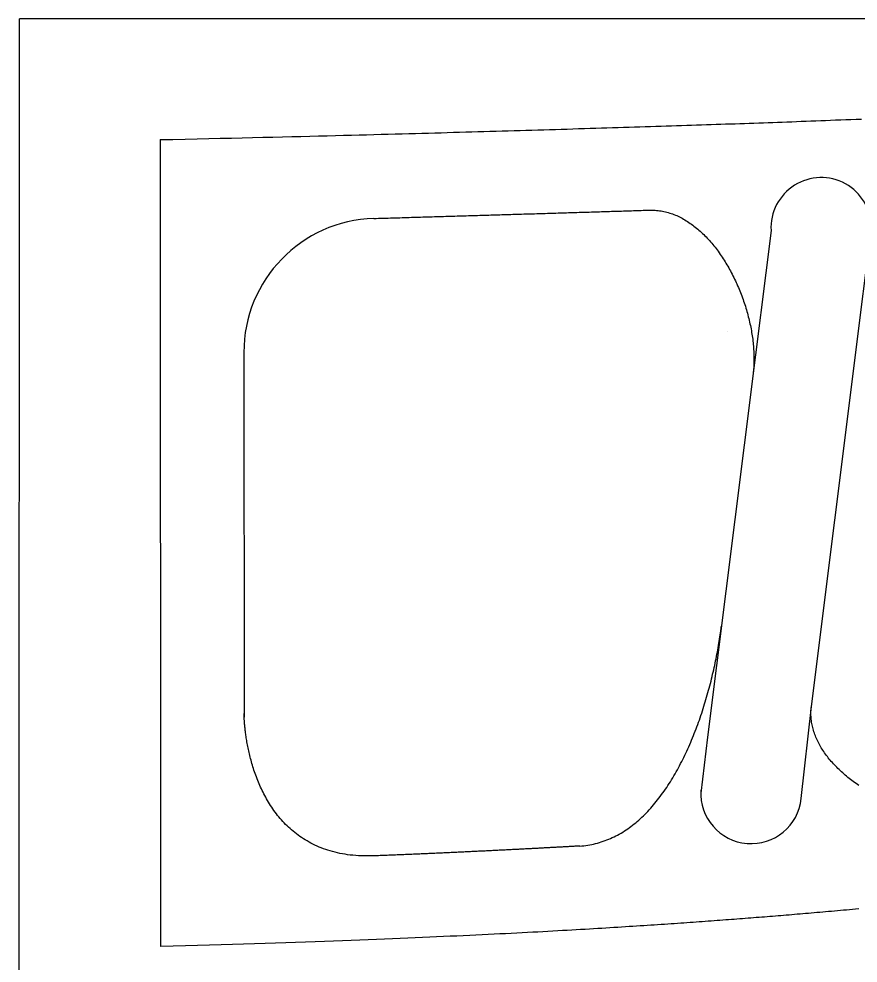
# Model space of a CAD drawing. Header units: millimetres. Extents: x 41 to 1041, y 1148 to 1248.
# Drawn here: x 41.3 to 91.4, y 1191.4 to 1247.8 of the extents above; entities that cross this region are included whole.
import ezdxf

# ---------------------------------------------------------------- set-up
doc = ezdxf.new("R2010")
doc.units = ezdxf.units.MM

msp = doc.modelspace()

# ---------------------------------------------------------------- linework, layer by layer
for p in [(41.281, 1147.802), (1041.281, 1247.802)]:
    msp.add_line(p, (41.311, 1247.802))
at = {"color": 3}
for p, q in [((49.712, 1240.592), (49.738, 1192.436)), ((54.719, 1227.882), (54.738, 1206.109))]:
    msp.add_line(p, q, dxfattribs=at)
for points in [[(91.23, 1227.593), (92.204, 1235.343, 1.023403), (86.206, 1235.172), (84.956, 1225.221)], [(82.009, 1201.752, 0.97632), (88.01, 1201.262), (88.614, 1206.759)]]:
    msp.add_lwpolyline(points, format="xyb", dxfattribs=at)
for points in [[(83.596, 1229.141), (83.596, 1229.141)], [(88.614, 1206.759), (91.407, 1229.003)], [(85.133, 1226.631), (82.409, 1204.932), (82.004, 1201.578)]]:
    msp.add_lwpolyline(points, dxfattribs=at)
for points in [[(49.712, 1240.596, 0), (50.472, 1240.606, 0), (51.211, 1240.626, 0), (51.931, 1240.646, 0), (52.63, 1240.656, 0), (53.31, 1240.676, 0), (53.972, 1240.686, 0), (54.616, 1240.706, 0), (55.242, 1240.716, 0), (55.851, 1240.736, 0), (56.444, 1240.746, 0), (57.022, 1240.766, 0), (57.584, 1240.776, 0), (58.131, 1240.786, 0), (58.664, 1240.806, 0), (59.184, 1240.816, 0), (59.691, 1240.826, 0), (60.185, 1240.846, 0), (60.668, 1240.856, 0), (61.139, 1240.866, 0), (61.6, 1240.876, 0), (62.05, 1240.886, 0), (62.491, 1240.906, 0), (62.922, 1240.916, 0), (63.346, 1240.926, 0), (63.761, 1240.936, 0), (64.169, 1240.946, 0), (64.57, 1240.956, 0), (64.965, 1240.966, 0), (65.354, 1240.976, 0), (65.738, 1240.986, 0), (66.118, 1240.996, 0), (66.494, 1241.006, 0), (66.866, 1241.016, 0), (67.235, 1241.036, 0), (67.602, 1241.046, 0), (67.967, 1241.056, 0), (68.331, 1241.066, 0), (68.694, 1241.076, 0), (69.057, 1241.086, 0), (69.418, 1241.096, 0), (69.779, 1241.106, 0), (70.139, 1241.116, 0), (70.498, 1241.126, 0), (70.856, 1241.136, 0), (71.213, 1241.146, 0), (71.569, 1241.156, 0), (71.924, 1241.166, 0), (72.277, 1241.176, 0), (72.63, 1241.186, 0), (72.981, 1241.196, 0), (73.33, 1241.206, 0), (73.678, 1241.216, 0), (74.025, 1241.226, 0), (74.37, 1241.236, 0), (74.713, 1241.256, 0), (75.055, 1241.266, 0), (75.395, 1241.276, 0), (75.734, 1241.286, 0), (76.07, 1241.296, 0), (76.405, 1241.306, 0), (76.738, 1241.316, 0), (77.069, 1241.326, 0), (77.398, 1241.336, 0), (77.724, 1241.346, 0), (78.049, 1241.356, 0), (78.371, 1241.366, 0), (78.692, 1241.376, 0), (79.01, 1241.386, 0), (79.325, 1241.396, 0), (79.638, 1241.406, 0), (79.949, 1241.416, 0), (80.257, 1241.426, 0), (80.563, 1241.436, 0), (80.866, 1241.446, 0), (81.167, 1241.456, 0), (81.465, 1241.466, 0), (81.76, 1241.476, 0), (82.054, 1241.486, 0), (82.345, 1241.496, 0), (82.635, 1241.506, 0), (82.923, 1241.516, 0), (83.21, 1241.526, 0), (83.495, 1241.536, 0), (83.779, 1241.546, 0), (84.062, 1241.546, 0), (84.345, 1241.556, 0), (84.626, 1241.566, 0), (84.907, 1241.576, 0), (85.188, 1241.586, 0), (85.469, 1241.596, 0), (85.749, 1241.606, 0), (86.03, 1241.616, 0), (86.311, 1241.626, 0), (86.592, 1241.636, 0), (86.875, 1241.646, 0), (87.157, 1241.656, 0), (87.441, 1241.666, 0), (87.726, 1241.676, 0), (88.012, 1241.686, 0), (88.3, 1241.696, 0), (88.589, 1241.706, 0), (88.88, 1241.716, 0), (89.173, 1241.726, 0), (89.468, 1241.736, 0), (89.766, 1241.746, 0), (90.065, 1241.766, 0), (90.368, 1241.776, 0), (90.673, 1241.786, 0), (90.981, 1241.796, 0), (91.292, 1241.806, 0), (91.606, 1241.816, 0)], [(62.485, 1235.886, 0), (62.626, 1235.886, 0), (62.767, 1235.896, 0), (62.908, 1235.896, 0), (63.048, 1235.906, 0), (63.189, 1235.906, 0), (63.329, 1235.906, 0), (63.469, 1235.916, 0), (63.609, 1235.916, 0), (63.749, 1235.926, 0), (63.889, 1235.926, 0), (64.028, 1235.926, 0), (64.168, 1235.936, 0), (64.307, 1235.936, 0), (64.446, 1235.946, 0), (64.585, 1235.946, 0), (64.724, 1235.956, 0), (64.862, 1235.956, 0), (65.001, 1235.956, 0), (65.139, 1235.966, 0), (65.277, 1235.966, 0), (65.415, 1235.976, 0), (65.553, 1235.976, 0), (65.691, 1235.976, 0), (65.828, 1235.986, 0), (65.966, 1235.986, 0), (66.103, 1235.996, 0), (66.24, 1235.996, 0), (66.376, 1235.996, 0), (66.513, 1236.006, 0), (66.65, 1236.006, 0), (66.786, 1236.016, 0), (66.922, 1236.016, 0), (67.058, 1236.016, 0), (67.194, 1236.026, 0), (67.329, 1236.026, 0), (67.465, 1236.036, 0), (67.6, 1236.036, 0), (67.735, 1236.036, 0), (67.87, 1236.046, 0), (68.005, 1236.046, 0), (68.139, 1236.056, 0), (68.273, 1236.056, 0), (68.408, 1236.056, 0), (68.542, 1236.066, 0), (68.675, 1236.066, 0), (68.809, 1236.076, 0), (68.942, 1236.076, 0), (69.076, 1236.076, 0), (69.209, 1236.086, 0), (69.341, 1236.086, 0), (69.474, 1236.096, 0), (69.607, 1236.096, 0), (69.739, 1236.096, 0), (69.871, 1236.106, 0), (70.003, 1236.106, 0), (70.134, 1236.116, 0), (70.266, 1236.116, 0), (70.397, 1236.116, 0), (70.528, 1236.126, 0), (70.659, 1236.126, 0), (70.79, 1236.136, 0), (70.92, 1236.136, 0), (71.051, 1236.136, 0), (71.181, 1236.146, 0), (71.31, 1236.146, 0), (71.44, 1236.156, 0), (71.57, 1236.156, 0), (71.699, 1236.156, 0), (71.828, 1236.166, 0), (71.957, 1236.166, 0), (72.085, 1236.166, 0), (72.214, 1236.176, 0), (72.342, 1236.176, 0), (72.47, 1236.186, 0), (72.598, 1236.186, 0), (72.725, 1236.186, 0), (72.852, 1236.196, 0), (72.98, 1236.196, 0), (73.106, 1236.206, 0), (73.233, 1236.206, 0), (73.36, 1236.206, 0), (73.486, 1236.216, 0), (73.612, 1236.216, 0), (73.738, 1236.216, 0), (73.863, 1236.226, 0), (73.988, 1236.226, 0), (74.114, 1236.236, 0), (74.238, 1236.236, 0), (74.363, 1236.236, 0), (74.487, 1236.246, 0), (74.612, 1236.246, 0), (74.736, 1236.256, 0), (74.859, 1236.256, 0), (74.983, 1236.256, 0), (75.106, 1236.266, 0), (75.229, 1236.266, 0), (75.352, 1236.266, 0), (75.474, 1236.276, 0), (75.597, 1236.276, 0), (75.719, 1236.286, 0), (75.841, 1236.286, 0), (75.962, 1236.286, 0), (76.083, 1236.296, 0), (76.205, 1236.296, 0), (76.325, 1236.296, 0), (76.446, 1236.306, 0), (76.566, 1236.306, 0), (76.686, 1236.316, 0), (76.806, 1236.316, 0), (76.926, 1236.316, 0), (77.045, 1236.326, 0), (77.164, 1236.326, 0), (77.283, 1236.326, 0), (77.402, 1236.336, 0), (77.52, 1236.336, 0), (77.638, 1236.346, 0), (77.756, 1236.346, 0), (77.874, 1236.346, 0), (77.991, 1236.356, 0), (78.108, 1236.356, 0), (78.225, 1236.356, 0), (78.341, 1236.366, 0), (78.458, 1236.366, 0), (78.574, 1236.376, 0), (78.689, 1236.376, 0), (78.805, 1236.376, 0), (78.92, 1236.386, 0)], [(78.92, 1236.386, 0), (79.011, 1236.386, 0), (79.101, 1236.386, 0), (79.191, 1236.376, 0), (79.281, 1236.376, 0), (79.37, 1236.366, 0), (79.459, 1236.356, 0), (79.548, 1236.346, 0), (79.636, 1236.336, 0), (79.723, 1236.316, 0), (79.81, 1236.296, 0), (79.897, 1236.276, 0), (79.983, 1236.256, 0), (80.069, 1236.236, 0), (80.154, 1236.206, 0), (80.239, 1236.186, 0), (80.323, 1236.156, 0), (80.407, 1236.116, 0), (80.491, 1236.086, 0), (80.574, 1236.056, 0), (80.656, 1236.016, 0), (80.738, 1235.976, 0), (80.819, 1235.936, 0), (80.9, 1235.896, 0), (80.98, 1235.846, 0), (81.06, 1235.806, 0), (81.139, 1235.756, 0), (81.218, 1235.706, 0), (81.296, 1235.656, 0), (81.373, 1235.596, 0), (81.45, 1235.546, 0), (81.527, 1235.496, 0), (81.603, 1235.436, 0), (81.678, 1235.376, 0), (81.752, 1235.316, 0), (81.826, 1235.256, 0), (81.9, 1235.186, 0), (81.972, 1235.126, 0), (82.045, 1235.056, 0), (82.116, 1234.996, 0), (82.187, 1234.926, 0), (82.257, 1234.856, 0), (82.327, 1234.786, 0), (82.396, 1234.706, 0), (82.464, 1234.636, 0), (82.531, 1234.566, 0), (82.598, 1234.486, 0), (82.664, 1234.406, 0), (82.73, 1234.326, 0), (82.795, 1234.246, 0), (82.859, 1234.166, 0), (82.922, 1234.086, 0), (82.985, 1234.006, 0), (83.047, 1233.926, 0), (83.108, 1233.836, 0), (83.168, 1233.746, 0), (83.228, 1233.666, 0), (83.287, 1233.576, 0), (83.345, 1233.486, 0), (83.403, 1233.396, 0), (83.459, 1233.306, 0), (83.515, 1233.216, 0), (83.57, 1233.126, 0), (83.624, 1233.036, 0), (83.678, 1232.936, 0), (83.731, 1232.846, 0), (83.782, 1232.756, 0), (83.833, 1232.656, 0), (83.884, 1232.556, 0), (83.933, 1232.466, 0), (83.981, 1232.366, 0), (84.029, 1232.266, 0), (84.076, 1232.166, 0), (84.122, 1232.066, 0), (84.167, 1231.976, 0), (84.211, 1231.876, 0), (84.254, 1231.766, 0), (84.297, 1231.666, 0), (84.338, 1231.566, 0), (84.379, 1231.466, 0), (84.419, 1231.366, 0), (84.458, 1231.266, 0), (84.495, 1231.156, 0), (84.532, 1231.056, 0), (84.568, 1230.956, 0), (84.603, 1230.856, 0), (84.637, 1230.746, 0), (84.671, 1230.646, 0), (84.703, 1230.536, 0), (84.734, 1230.436, 0), (84.764, 1230.336, 0), (84.793, 1230.226, 0), (84.822, 1230.126, 0), (84.849, 1230.016, 0), (84.875, 1229.916, 0), (84.9, 1229.816, 0), (84.925, 1229.706, 0), (84.948, 1229.606, 0), (84.97, 1229.496, 0), (84.991, 1229.396, 0), (85.011, 1229.296, 0), (85.03, 1229.186, 0), (85.048, 1229.086, 0), (85.065, 1228.976, 0), (85.081, 1228.876, 0), (85.096, 1228.776, 0), (85.109, 1228.676, 0), (85.122, 1228.566, 0), (85.133, 1228.466, 0), (85.144, 1228.366, 0), (85.153, 1228.266, 0), (85.161, 1228.166, 0), (85.168, 1228.066, 0), (85.174, 1227.966, 0), (85.179, 1227.866, 0), (85.182, 1227.766, 0), (85.185, 1227.666, 0), (85.186, 1227.576, 0), (85.186, 1227.476, 0), (85.185, 1227.376, 0), (85.183, 1227.286, 0), (85.179, 1227.186, 0), (85.174, 1227.096, 0), (85.169, 1226.996, 0), (85.162, 1226.906, 0), (85.153, 1226.816, 0), (85.144, 1226.726, 0), (85.133, 1226.626, 0)], [(74.777, 1198.426, 0), (74.899, 1198.436, 0), (75.02, 1198.446, 0), (75.14, 1198.466, 0), (75.259, 1198.476, 0), (75.378, 1198.496, 0), (75.495, 1198.526, 0), (75.611, 1198.546, 0), (75.727, 1198.576, 0), (75.841, 1198.606, 0), (75.955, 1198.636, 0), (76.067, 1198.666, 0), (76.179, 1198.706, 0), (76.29, 1198.746, 0), (76.4, 1198.786, 0), (76.509, 1198.826, 0), (76.617, 1198.876, 0), (76.724, 1198.926, 0), (76.83, 1198.976, 0), (76.935, 1199.026, 0), (77.039, 1199.076, 0), (77.143, 1199.136, 0), (77.245, 1199.196, 0), (77.347, 1199.256, 0), (77.447, 1199.326, 0), (77.547, 1199.386, 0), (77.646, 1199.456, 0), (77.743, 1199.526, 0), (77.84, 1199.596, 0), (77.936, 1199.666, 0), (78.032, 1199.746, 0), (78.126, 1199.816, 0), (78.219, 1199.896, 0), (78.312, 1199.976, 0), (78.403, 1200.066, 0), (78.494, 1200.146, 0), (78.584, 1200.236, 0), (78.673, 1200.316, 0), (78.761, 1200.406, 0), (78.848, 1200.496, 0), (78.934, 1200.596, 0), (79.019, 1200.686, 0), (79.104, 1200.786, 0), (79.187, 1200.876, 0), (79.27, 1200.976, 0), (79.352, 1201.076, 0), (79.433, 1201.176, 0), (79.513, 1201.286, 0), (79.592, 1201.386, 0), (79.67, 1201.496, 0), (79.748, 1201.596, 0), (79.824, 1201.706, 0), (79.9, 1201.816, 0), (79.975, 1201.926, 0), (80.049, 1202.036, 0), (80.122, 1202.156, 0), (80.194, 1202.266, 0), (80.266, 1202.386, 0), (80.336, 1202.496, 0), (80.406, 1202.616, 0), (80.475, 1202.736, 0), (80.543, 1202.856, 0), (80.61, 1202.976, 0), (80.676, 1203.096, 0), (80.742, 1203.216, 0), (80.806, 1203.346, 0), (80.87, 1203.466, 0), (80.933, 1203.586, 0), (80.995, 1203.716, 0), (81.056, 1203.846, 0), (81.117, 1203.966, 0), (81.176, 1204.096, 0), (81.235, 1204.226, 0), (81.293, 1204.356, 0), (81.35, 1204.486, 0), (81.406, 1204.616, 0), (81.462, 1204.746, 0), (81.516, 1204.876, 0), (81.57, 1205.016, 0), (81.623, 1205.146, 0), (81.675, 1205.276, 0), (81.727, 1205.416, 0), (81.777, 1205.546, 0), (81.827, 1205.676, 0), (81.876, 1205.816, 0), (81.924, 1205.946, 0), (81.971, 1206.086, 0), (82.018, 1206.226, 0), (82.063, 1206.356, 0), (82.108, 1206.496, 0), (82.152, 1206.626, 0), (82.196, 1206.766, 0), (82.238, 1206.906, 0), (82.28, 1207.036, 0), (82.321, 1207.176, 0), (82.361, 1207.316, 0), (82.4, 1207.446, 0), (82.439, 1207.586, 0), (82.476, 1207.726, 0), (82.513, 1207.856, 0), (82.55, 1207.996, 0), (82.585, 1208.126, 0), (82.62, 1208.266, 0), (82.653, 1208.406, 0), (82.686, 1208.536, 0), (82.719, 1208.676, 0), (82.75, 1208.806, 0), (82.781, 1208.946, 0), (82.811, 1209.076, 0), (82.84, 1209.206, 0), (82.868, 1209.346, 0), (82.896, 1209.476, 0), (82.923, 1209.606, 0), (82.949, 1209.746, 0), (82.975, 1209.876, 0), (82.999, 1210.006, 0), (83.023, 1210.136, 0), (83.046, 1210.266, 0), (83.069, 1210.396, 0), (83.09, 1210.526, 0), (83.111, 1210.646, 0), (83.131, 1210.776, 0), (83.15, 1210.906, 0), (83.169, 1211.026, 0), (83.187, 1211.156, 0), (83.204, 1211.276, 0), (83.22, 1211.406, 0), (83.236, 1211.526, 0)], [(62.441, 1197.836, 0), (62.26, 1197.836, 0), (62.083, 1197.836, 0), (61.908, 1197.836, 0), (61.735, 1197.836, 0), (61.566, 1197.846, 0), (61.399, 1197.856, 0), (61.236, 1197.876, 0), (61.074, 1197.886, 0), (60.916, 1197.906, 0), (60.76, 1197.936, 0), (60.607, 1197.956, 0), (60.456, 1197.986, 0), (60.308, 1198.026, 0), (60.163, 1198.056, 0), (60.02, 1198.096, 0), (59.88, 1198.136, 0), (59.742, 1198.176, 0), (59.606, 1198.216, 0), (59.473, 1198.266, 0), (59.343, 1198.316, 0), (59.215, 1198.366, 0), (59.089, 1198.416, 0), (58.966, 1198.476, 0), (58.845, 1198.536, 0), (58.726, 1198.596, 0), (58.61, 1198.656, 0), (58.496, 1198.726, 0), (58.384, 1198.786, 0), (58.275, 1198.856, 0), (58.167, 1198.926, 0), (58.062, 1198.996, 0), (57.959, 1199.076, 0), (57.859, 1199.146, 0), (57.76, 1199.226, 0), (57.663, 1199.306, 0), (57.569, 1199.386, 0), (57.476, 1199.466, 0), (57.386, 1199.546, 0), (57.297, 1199.636, 0), (57.211, 1199.716, 0), (57.126, 1199.806, 0), (57.044, 1199.896, 0), (56.963, 1199.986, 0), (56.884, 1200.076, 0), (56.808, 1200.166, 0), (56.732, 1200.256, 0), (56.659, 1200.356, 0), (56.588, 1200.446, 0), (56.518, 1200.546, 0), (56.45, 1200.636, 0), (56.384, 1200.736, 0), (56.32, 1200.836, 0), (56.257, 1200.936, 0), (56.196, 1201.036, 0), (56.137, 1201.136, 0), (56.079, 1201.236, 0), (56.023, 1201.336, 0), (55.968, 1201.436, 0), (55.915, 1201.536, 0), (55.864, 1201.636, 0), (55.814, 1201.736, 0), (55.765, 1201.836, 0), (55.718, 1201.936, 0), (55.673, 1202.046, 0), (55.629, 1202.146, 0), (55.586, 1202.246, 0), (55.545, 1202.346, 0), (55.505, 1202.446, 0), (55.466, 1202.556, 0), (55.429, 1202.656, 0), (55.392, 1202.756, 0), (55.358, 1202.856, 0), (55.324, 1202.956, 0), (55.292, 1203.056, 0), (55.261, 1203.156, 0), (55.231, 1203.256, 0), (55.202, 1203.356, 0), (55.174, 1203.446, 0), (55.147, 1203.546, 0), (55.122, 1203.646, 0), (55.097, 1203.736, 0), (55.074, 1203.836, 0), (55.052, 1203.926, 0), (55.03, 1204.016, 0), (55.01, 1204.106, 0), (54.99, 1204.196, 0), (54.972, 1204.286, 0), (54.954, 1204.376, 0), (54.937, 1204.466, 0), (54.921, 1204.546, 0), (54.906, 1204.636, 0), (54.892, 1204.716, 0), (54.879, 1204.796, 0), (54.866, 1204.876, 0), (54.854, 1204.956, 0), (54.843, 1205.036, 0), (54.832, 1205.106, 0), (54.822, 1205.186, 0), (54.813, 1205.256, 0), (54.804, 1205.326, 0), (54.796, 1205.396, 0), (54.789, 1205.456, 0), (54.782, 1205.526, 0), (54.776, 1205.586, 0), (54.77, 1205.646, 0), (54.765, 1205.706, 0), (54.76, 1205.756, 0), (54.756, 1205.816, 0), (54.752, 1205.866, 0), (54.749, 1205.916, 0), (54.745, 1205.956, 0), (54.743, 1206.006, 0), (54.74, 1206.046, 0), (54.738, 1206.086, 0), (54.736, 1206.126, 0), (54.735, 1206.156, 0), (54.734, 1206.186, 0), (54.733, 1206.216, 0), (54.732, 1206.246, 0), (54.731, 1206.266, 0), (54.731, 1206.286, 0), (54.73, 1206.306, 0), (54.73, 1206.316, 0), (54.73, 1206.326, 0), (54.73, 1206.336, 0), (54.73, 1206.346, 0), (54.73, 1206.346, 0)], [(91.45, 1202.036, 0), (91.365, 1202.096, 0), (91.281, 1202.156, 0), (91.198, 1202.216, 0), (91.116, 1202.276, 0), (91.034, 1202.336, 0), (90.954, 1202.396, 0), (90.875, 1202.456, 0), (90.796, 1202.526, 0), (90.718, 1202.586, 0), (90.642, 1202.656, 0), (90.566, 1202.716, 0), (90.491, 1202.786, 0), (90.418, 1202.846, 0), (90.345, 1202.916, 0), (90.274, 1202.986, 0), (90.204, 1203.056, 0), (90.135, 1203.126, 0), (90.067, 1203.196, 0), (90, 1203.266, 0), (89.935, 1203.336, 0), (89.87, 1203.406, 0), (89.807, 1203.476, 0), (89.746, 1203.546, 0), (89.685, 1203.616, 0), (89.626, 1203.696, 0), (89.569, 1203.766, 0), (89.513, 1203.836, 0), (89.458, 1203.916, 0), (89.404, 1203.986, 0), (89.352, 1204.066, 0), (89.302, 1204.146, 0), (89.253, 1204.216, 0), (89.206, 1204.296, 0), (89.16, 1204.376, 0), (89.115, 1204.446, 0), (89.073, 1204.526, 0), (89.032, 1204.606, 0), (88.992, 1204.686, 0), (88.955, 1204.766, 0), (88.919, 1204.846, 0), (88.884, 1204.926, 0), (88.852, 1205.006, 0), (88.821, 1205.086, 0), (88.792, 1205.166, 0), (88.765, 1205.246, 0), (88.74, 1205.336, 0), (88.716, 1205.416, 0), (88.695, 1205.496, 0), (88.675, 1205.576, 0), (88.657, 1205.666, 0), (88.641, 1205.746, 0), (88.628, 1205.826, 0), (88.616, 1205.916, 0), (88.606, 1205.996, 0), (88.598, 1206.076, 0), (88.593, 1206.166, 0), (88.589, 1206.246, 0), (88.588, 1206.336, 0), (88.589, 1206.416, 0), (88.592, 1206.506, 0), (88.597, 1206.586, 0), (88.604, 1206.676, 0), (88.614, 1206.756, 0)], [(74.777, 1198.426, 0), (74.72, 1198.426, 0), (74.663, 1198.426, 0), (74.605, 1198.416, 0), (74.548, 1198.416, 0), (74.49, 1198.416, 0), (74.432, 1198.406, 0), (74.374, 1198.406, 0), (74.316, 1198.406, 0), (74.257, 1198.396, 0), (74.198, 1198.396, 0), (74.139, 1198.396, 0), (74.08, 1198.386, 0), (74.021, 1198.386, 0), (73.961, 1198.386, 0), (73.901, 1198.376, 0), (73.841, 1198.376, 0), (73.781, 1198.376, 0), (73.721, 1198.366, 0), (73.66, 1198.366, 0), (73.599, 1198.366, 0), (73.538, 1198.356, 0), (73.477, 1198.356, 0), (73.415, 1198.356, 0), (73.354, 1198.346, 0), (73.292, 1198.346, 0), (73.229, 1198.346, 0), (73.167, 1198.336, 0), (73.104, 1198.336, 0), (73.042, 1198.336, 0), (72.979, 1198.326, 0), (72.915, 1198.326, 0), (72.852, 1198.326, 0), (72.788, 1198.316, 0), (72.724, 1198.316, 0), (72.66, 1198.316, 0), (72.595, 1198.306, 0), (72.531, 1198.306, 0), (72.466, 1198.296, 0), (72.4, 1198.296, 0), (72.335, 1198.296, 0), (72.269, 1198.286, 0), (72.204, 1198.286, 0), (72.137, 1198.286, 0), (72.071, 1198.276, 0), (72.004, 1198.276, 0), (71.938, 1198.276, 0), (71.871, 1198.266, 0), (71.803, 1198.266, 0), (71.736, 1198.266, 0), (71.668, 1198.256, 0), (71.6, 1198.256, 0), (71.531, 1198.256, 0), (71.463, 1198.246, 0), (71.394, 1198.246, 0), (71.325, 1198.236, 0), (71.255, 1198.236, 0), (71.186, 1198.236, 0), (71.116, 1198.226, 0), (71.046, 1198.226, 0), (70.975, 1198.226, 0), (70.905, 1198.216, 0), (70.834, 1198.216, 0), (70.762, 1198.216, 0), (70.691, 1198.206, 0), (70.619, 1198.206, 0), (70.547, 1198.196, 0), (70.475, 1198.196, 0), (70.402, 1198.196, 0), (70.33, 1198.186, 0), (70.257, 1198.186, 0), (70.183, 1198.186, 0), (70.11, 1198.176, 0), (70.036, 1198.176, 0), (69.961, 1198.176, 0), (69.887, 1198.166, 0), (69.812, 1198.166, 0), (69.737, 1198.156, 0), (69.662, 1198.156, 0), (69.586, 1198.156, 0), (69.51, 1198.146, 0), (69.434, 1198.146, 0), (69.358, 1198.146, 0), (69.281, 1198.136, 0), (69.204, 1198.136, 0), (69.127, 1198.126, 0), (69.049, 1198.126, 0), (68.971, 1198.126, 0), (68.893, 1198.116, 0), (68.814, 1198.116, 0), (68.736, 1198.116, 0), (68.657, 1198.106, 0), (68.577, 1198.106, 0), (68.497, 1198.096, 0), (68.417, 1198.096, 0), (68.337, 1198.096, 0), (68.257, 1198.086, 0), (68.176, 1198.086, 0), (68.094, 1198.076, 0), (68.013, 1198.076, 0), (67.931, 1198.076, 0), (67.849, 1198.066, 0), (67.766, 1198.066, 0), (67.683, 1198.066, 0), (67.6, 1198.056, 0), (67.517, 1198.056, 0), (67.433, 1198.046, 0), (67.349, 1198.046, 0), (67.264, 1198.046, 0), (67.179, 1198.036, 0), (67.094, 1198.036, 0), (67.009, 1198.026, 0), (66.923, 1198.026, 0), (66.837, 1198.026, 0), (66.75, 1198.016, 0), (66.663, 1198.016, 0), (66.576, 1198.006, 0), (66.488, 1198.006, 0), (66.4, 1198.006, 0), (66.312, 1197.996, 0), (66.223, 1197.996, 0), (66.134, 1197.986, 0), (66.044, 1197.986, 0), (65.954, 1197.986, 0), (65.864, 1197.976, 0), (65.773, 1197.976, 0), (65.682, 1197.966, 0), (65.591, 1197.966, 0), (65.499, 1197.966, 0), (65.406, 1197.956, 0), (65.314, 1197.956, 0), (65.221, 1197.946, 0), (65.127, 1197.946, 0), (65.033, 1197.946, 0), (64.939, 1197.936, 0), (64.844, 1197.936, 0), (64.749, 1197.926, 0), (64.654, 1197.926, 0), (64.558, 1197.926, 0), (64.461, 1197.916, 0), (64.365, 1197.916, 0), (64.267, 1197.906, 0), (64.17, 1197.906, 0), (64.072, 1197.906, 0), (63.973, 1197.896, 0), (63.874, 1197.896, 0), (63.775, 1197.886, 0), (63.675, 1197.886, 0), (63.575, 1197.886, 0), (63.474, 1197.876, 0), (63.373, 1197.876, 0), (63.271, 1197.866, 0), (63.169, 1197.866, 0), (63.066, 1197.866, 0), (62.963, 1197.856, 0), (62.86, 1197.856, 0), (62.756, 1197.846, 0), (62.651, 1197.846, 0), (62.546, 1197.846, 0), (62.441, 1197.836, 0)], [(91.445, 1194.676, 0), (91.258, 1194.656, 0), (91.073, 1194.646, 0), (90.889, 1194.626, 0), (90.706, 1194.606, 0), (90.525, 1194.596, 0), (90.345, 1194.576, 0), (90.166, 1194.556, 0), (89.989, 1194.546, 0), (89.812, 1194.526, 0), (89.638, 1194.516, 0), (89.464, 1194.496, 0), (89.291, 1194.486, 0), (89.119, 1194.466, 0), (88.949, 1194.456, 0), (88.779, 1194.436, 0), (88.61, 1194.426, 0), (88.442, 1194.406, 0), (88.274, 1194.396, 0), (88.108, 1194.376, 0), (87.941, 1194.366, 0), (87.776, 1194.356, 0), (87.611, 1194.336, 0), (87.446, 1194.326, 0), (87.282, 1194.306, 0), (87.119, 1194.296, 0), (86.955, 1194.286, 0), (86.792, 1194.266, 0), (86.629, 1194.256, 0), (86.466, 1194.246, 0), (86.303, 1194.226, 0), (86.141, 1194.216, 0), (85.978, 1194.206, 0), (85.815, 1194.186, 0), (85.652, 1194.176, 0), (85.489, 1194.166, 0), (85.326, 1194.156, 0), (85.162, 1194.136, 0), (84.998, 1194.126, 0), (84.833, 1194.116, 0), (84.668, 1194.096, 0), (84.503, 1194.086, 0), (84.337, 1194.076, 0), (84.17, 1194.066, 0), (84.003, 1194.046, 0), (83.835, 1194.036, 0), (83.666, 1194.026, 0), (83.496, 1194.016, 0), (83.325, 1193.996, 0), (83.154, 1193.986, 0), (82.981, 1193.976, 0), (82.807, 1193.956, 0), (82.632, 1193.946, 0), (82.456, 1193.936, 0), (82.279, 1193.926, 0), (82.1, 1193.906, 0), (81.921, 1193.896, 0), (81.739, 1193.886, 0), (81.556, 1193.866, 0), (81.372, 1193.856, 0), (81.186, 1193.846, 0), (80.999, 1193.826, 0), (80.81, 1193.816, 0), (80.619, 1193.806, 0), (80.426, 1193.786, 0), (80.232, 1193.776, 0), (80.035, 1193.766, 0), (79.837, 1193.746, 0), (79.637, 1193.736, 0), (79.434, 1193.726, 0), (79.23, 1193.706, 0), (79.023, 1193.696, 0), (78.814, 1193.686, 0), (78.603, 1193.666, 0), (78.389, 1193.656, 0), (78.173, 1193.636, 0), (77.955, 1193.626, 0), (77.734, 1193.616, 0), (77.51, 1193.596, 0), (77.284, 1193.586, 0), (77.054, 1193.566, 0), (76.821, 1193.556, 0), (76.585, 1193.536, 0), (76.346, 1193.526, 0), (76.104, 1193.506, 0), (75.858, 1193.496, 0), (75.608, 1193.476, 0), (75.354, 1193.466, 0), (75.097, 1193.446, 0), (74.835, 1193.436, 0), (74.569, 1193.416, 0), (74.3, 1193.406, 0), (74.025, 1193.386, 0), (73.746, 1193.376, 0), (73.463, 1193.356, 0), (73.175, 1193.336, 0), (72.882, 1193.326, 0), (72.584, 1193.306, 0), (72.281, 1193.286, 0), (71.973, 1193.276, 0), (71.659, 1193.256, 0), (71.34, 1193.246, 0), (71.016, 1193.226, 0), (70.686, 1193.206, 0), (70.35, 1193.186, 0), (70.008, 1193.176, 0), (69.66, 1193.156, 0), (69.306, 1193.136, 0), (68.946, 1193.126, 0), (68.579, 1193.106, 0), (68.206, 1193.086, 0), (67.826, 1193.066, 0), (67.44, 1193.046, 0), (67.045, 1193.036, 0), (66.644, 1193.016, 0), (66.234, 1192.996, 0), (65.817, 1192.976, 0), (65.391, 1192.956, 0), (64.956, 1192.936, 0), (64.512, 1192.916, 0), (64.06, 1192.906, 0), (63.598, 1192.886, 0), (63.126, 1192.866, 0), (62.644, 1192.846, 0), (62.152, 1192.826, 0), (61.649, 1192.806, 0), (61.136, 1192.786, 0), (60.611, 1192.766, 0), (60.075, 1192.746, 0), (59.528, 1192.726, 0), (58.968, 1192.706, 0), (58.397, 1192.686, 0), (57.813, 1192.666, 0), (57.216, 1192.656, 0), (56.606, 1192.636, 0), (55.984, 1192.616, 0), (55.347, 1192.596, 0), (54.697, 1192.576, 0), (54.033, 1192.556, 0), (53.354, 1192.536, 0), (52.661, 1192.516, 0), (51.953, 1192.496, 0), (51.23, 1192.476, 0), (50.491, 1192.456, 0), (49.737, 1192.436, 0)]]:
    msp.add_polyline3d(points, dxfattribs=at)
msp.add_arc((62.719, 1227.889), 8, 91.6702, 180.0498, dxfattribs=at)

doc.saveas('drawing.dxf')
